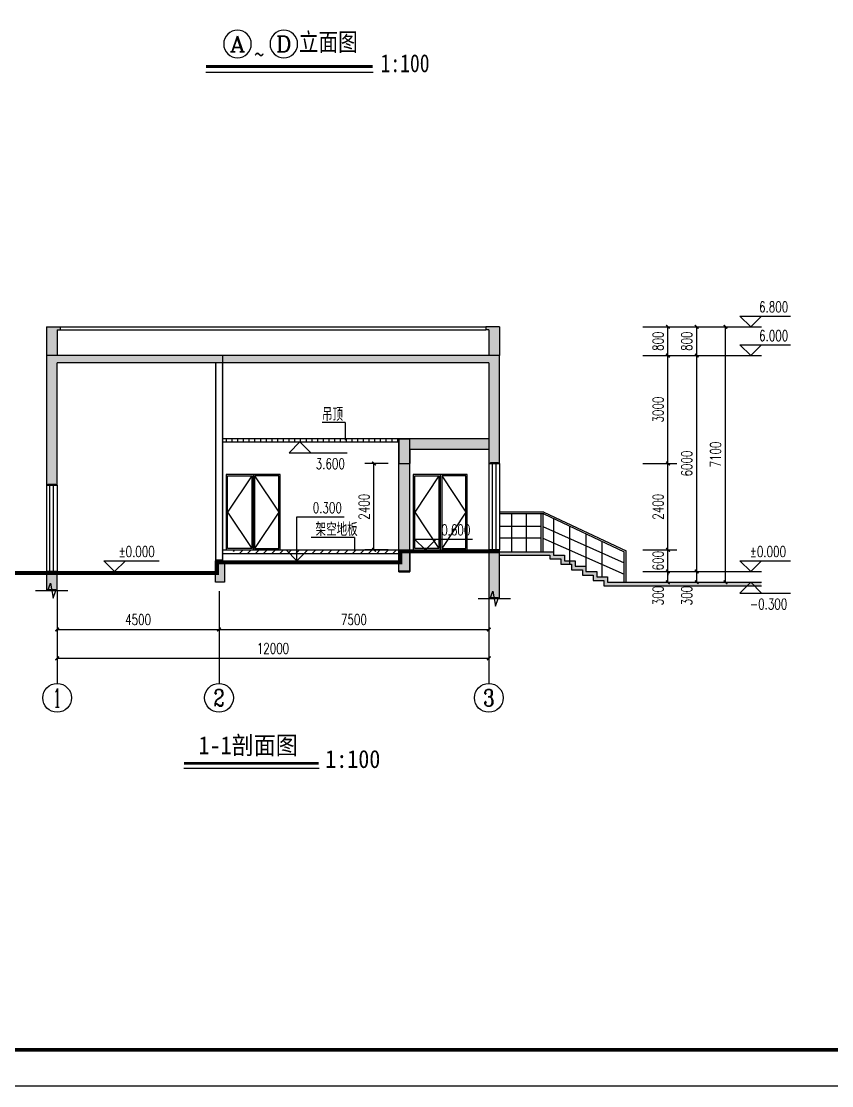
# Model space of a CAD drawing. Extents: x 5066963 to 5185393, y -485691 to -238129.
# Drawn here: x 5113000 to 5135529, y -485691 to -456108 of the extents above; entities that cross this region are included whole.
import ezdxf
from ezdxf.enums import TextEntityAlignment as Align

# ---------------------------------------------------------------- set-up
doc = ezdxf.new("R2010")
doc.units = 0
doc.header["$LTSCALE"] = 1000
doc.header["$MEASUREMENT"] = 0
doc.layers.get('0').update_dxf_attribs({"linetype": 'CONTINUOUS'})
doc.layers.get('Defpoints').update_dxf_attribs({"linetype": 'CONTINUOUS'})
doc.layers.add('_0', color=7, linetype='CONTINUOUS', lineweight=25)
for name, color, linetype in [('AXIS', 3, 'CONTINUOUS'), ('AXIS_TEXT', 7, 'CONTINUOUS'), ('DIM_ELEV', 3, 'CONTINUOUS'), ('DIM_SYMB', 3, 'CONTINUOUS'), ('PUB_DIM', 3, 'CONTINUOUS'), ('PUB_HATCH', 8, 'CONTINUOUS'), ('PUB_TEXT', 7, 'CONTINUOUS'), ('PUB_TITLE', 4, 'CONTINUOUS'), ('PUB_WALL', 9, 'CONTINUOUS'), ('WALL', 2, 'CONTINUOUS'), ('WINDOW', 4, 'CONTINUOUS'), ('剖面', 233, 'CONTINUOUS'), ('图名', 15, 'CONTINUOUS'), ('文字', 11, 'CONTINUOUS')]:
    doc.layers.add(name, color=color, linetype=linetype)
doc.styles.add('_HZTXT', font='txt.shx', dxfattribs={"width": 0.8, "bigfont": 'HZTXT.shx'})
doc.styles.add('_TCH_AXIS', font='COMPLEX', dxfattribs={"bigfont": 'GBCBIG'})
doc.styles.add('_TCH_DIM', font='SIMPLEX', dxfattribs={"bigfont": 'GBCBIG'})
doc.styles.add('_TCH_DIM_T3', font='SIMPLEX', dxfattribs={"width": 0.705882, "bigfont": 'GBCBIG'})
doc.styles.add('COMPLEX', font='COMPLEX')
doc.styles.add('宋体', font='', dxfattribs={"width": 0.7})
doc.styles.get('宋体').set_extended_font_data('SimSun')
doc.dimstyles.new('_TCH_ARCH&&100', dxfattribs={"dimtxt": 297.5, "dimasz": 100, "dimexe": 250, "dimexo": 300, "dimgap": 126.25, "dimtad": 1, "dimdec": 0, "dimzin": 0, "dimdsep": 46, "dimtxsty": '_TCH_DIM_T3', "dimblk": 'ARCHTICK', "dimcen": 0.09, "dimclrt": 7, "dimazin": 2, "dimtfac": 1, "dimtdec": 0, "dimtix": 1, "dimtmove": 2, "dimatfit": 3, "dimfxl": 0, "dimtolj": 1, "dimtzin": 0, "dimarcsym": 0})

# ---------------------------------------------------------------- blocks, each defined once
blk = doc.blocks.new('_ArchTick')
at = {"color": 0, "linetype": 'ByBlock', "const_width": 0.4}
blk.add_lwpolyline([(-0.5, -0.5), (0.5, 0.5)], dxfattribs=at)
blk = doc.blocks.new('*D118')
at = {"layer": 'Defpoints', "color": 0}
for p in [(5129983, -471399), (5130976, -471399), (5129983, -471699)]:
    blk.add_point(p, dxfattribs=at)
at = {"layer": 'PUB_DIM', "color": 0, "lineweight": -2}
for p, q in [((5130283, -471399), (5131226, -471399)), ((5130976, -471699), (5130976, -471399)), ((5130283, -471699), (5131226, -471699))]:
    blk.add_line(p, q, dxfattribs=at)
at = {"layer": 'PUB_DIM', "color": 0, "lineweight": -2, "xscale": 100, "yscale": 100, "zscale": 100}
for p, rotation in [((5130976, -471399), 90), ((5130976, -471699), 270)]:
    blk.add_blockref('_ArchTick', p, dxfattribs=dict(at, rotation=rotation))
at = {"layer": 'PUB_DIM', "color": 7, "insert": (5130701, -472069), "char_height": 297.5, "attachment_point": 5, "rotation": 90, "style": '_TCH_DIM_T3'}
blk.add_mtext('\\A1;300', dxfattribs=at)
blk = doc.blocks.new('*D119')
at = {"layer": 'Defpoints', "color": 0}
for p in [(5129983, -470799), (5130976, -470799), (5129983, -471399)]:
    blk.add_point(p, dxfattribs=at)
at = {"layer": 'PUB_DIM', "color": 0, "lineweight": -2}
for p, q in [((5130283, -470799), (5131226, -470799)), ((5130976, -470799), (5130976, -470699)), ((5130976, -471399), (5130976, -470799)), ((5130283, -471399), (5131226, -471399)), ((5130976, -471399), (5130976, -471499))]:
    blk.add_line(p, q, dxfattribs=at)
at = {"layer": 'PUB_DIM', "color": 0, "lineweight": -2, "xscale": 100, "yscale": 100, "zscale": 100}
for p, rotation in [((5130976, -470799), 270), ((5130976, -471399), 90)]:
    blk.add_blockref('_ArchTick', p, dxfattribs=dict(at, rotation=rotation))
at = {"layer": 'PUB_DIM', "color": 7, "insert": (5130701, -471099), "char_height": 297.5, "attachment_point": 5, "rotation": 90, "style": '_TCH_DIM_T3'}
blk.add_mtext('\\A1;600', dxfattribs=at)
blk = doc.blocks.new('*D120')
at = {"layer": 'Defpoints', "color": 0}
for p in [(5129983, -468399), (5130976, -468399), (5129983, -470799)]:
    blk.add_point(p, dxfattribs=at)
at = {"layer": 'PUB_DIM', "color": 0, "lineweight": -2}
for p, q in [((5130283, -468399), (5131226, -468399)), ((5130976, -470799), (5130976, -468399)), ((5130283, -470799), (5131226, -470799))]:
    blk.add_line(p, q, dxfattribs=at)
at = {"layer": 'PUB_DIM', "color": 0, "lineweight": -2, "xscale": 100, "yscale": 100, "zscale": 100}
for p, rotation in [((5130976, -468399), 90), ((5130976, -470799), 270)]:
    blk.add_blockref('_ArchTick', p, dxfattribs=dict(at, rotation=rotation))
at = {"layer": 'PUB_DIM', "color": 7, "insert": (5130701, -469599), "char_height": 297.5, "attachment_point": 5, "rotation": 90, "style": '_TCH_DIM_T3'}
blk.add_mtext('\\A1;2400', dxfattribs=at)
blk = doc.blocks.new('*D121')
at = {"layer": 'Defpoints', "color": 0}
for p in [(5129983, -465399), (5130976, -465399), (5129983, -468399)]:
    blk.add_point(p, dxfattribs=at)
at = {"layer": 'PUB_DIM', "color": 0, "lineweight": -2}
for p, q in [((5130283, -465399), (5131226, -465399)), ((5130976, -468399), (5130976, -465399)), ((5130283, -468399), (5131226, -468399))]:
    blk.add_line(p, q, dxfattribs=at)
at = {"layer": 'PUB_DIM', "color": 0, "lineweight": -2, "xscale": 100, "yscale": 100, "zscale": 100}
for p, rotation in [((5130976, -465399), 90), ((5130976, -468399), 270)]:
    blk.add_blockref('_ArchTick', p, dxfattribs=dict(at, rotation=rotation))
at = {"layer": 'PUB_DIM', "color": 7, "insert": (5130701, -466899), "char_height": 297.5, "attachment_point": 5, "rotation": 90, "style": '_TCH_DIM_T3'}
blk.add_mtext('\\A1;3000', dxfattribs=at)
blk = doc.blocks.new('*D122')
at = {"layer": 'Defpoints', "color": 0}
for p in [(5129983, -464599), (5130976, -464599), (5129983, -465399)]:
    blk.add_point(p, dxfattribs=at)
at = {"layer": 'PUB_DIM', "color": 0, "lineweight": -2}
for p, q in [((5130283, -464599), (5131226, -464599)), ((5130976, -465399), (5130976, -464599)), ((5130283, -465399), (5131226, -465399))]:
    blk.add_line(p, q, dxfattribs=at)
at = {"layer": 'PUB_DIM', "color": 0, "lineweight": -2, "xscale": 100, "yscale": 100, "zscale": 100}
for p, rotation in [((5130976, -464599), 90), ((5130976, -465399), 270)]:
    blk.add_blockref('_ArchTick', p, dxfattribs=dict(at, rotation=rotation))
at = {"layer": 'PUB_DIM', "color": 7, "insert": (5130701, -464999), "char_height": 297.5, "attachment_point": 5, "rotation": 90, "style": '_TCH_DIM_T3'}
blk.add_mtext('\\A1;800', dxfattribs=at)
blk = doc.blocks.new('*D146')
at = {"layer": 'Defpoints', "color": 0}
for p in [(5129983, -464599), (5132576, -464599), (5129983, -471699)]:
    blk.add_point(p, dxfattribs=at)
at = {"layer": 'PUB_DIM', "color": 0, "lineweight": -2}
for p, q in [((5130283, -464599), (5132826, -464599)), ((5132576, -471699), (5132576, -464599)), ((5130283, -471699), (5132826, -471699))]:
    blk.add_line(p, q, dxfattribs=at)
at = {"layer": 'PUB_DIM', "color": 0, "lineweight": -2, "xscale": 100, "yscale": 100, "zscale": 100}
for p, rotation in [((5132576, -464599), 90), ((5132576, -471699), 270)]:
    blk.add_blockref('_ArchTick', p, dxfattribs=dict(at, rotation=rotation))
at = {"layer": 'PUB_DIM', "color": 7, "insert": (5132301, -468149), "char_height": 297.5, "attachment_point": 5, "rotation": 90, "style": '_TCH_DIM_T3'}
blk.add_mtext('\\A1;7100', dxfattribs=at)
blk = doc.blocks.new('*D147')
at = {"layer": 'Defpoints', "color": 0}
for p in [(5129983, -471399), (5131776, -471399), (5129983, -471699)]:
    blk.add_point(p, dxfattribs=at)
at = {"layer": 'PUB_DIM', "color": 0, "lineweight": -2}
for p, q in [((5130283, -471399), (5132026, -471399)), ((5131776, -471699), (5131776, -471399)), ((5130283, -471699), (5132026, -471699))]:
    blk.add_line(p, q, dxfattribs=at)
at = {"layer": 'PUB_DIM', "color": 0, "lineweight": -2, "xscale": 100, "yscale": 100, "zscale": 100}
for p, rotation in [((5131776, -471399), 90), ((5131776, -471699), 270)]:
    blk.add_blockref('_ArchTick', p, dxfattribs=dict(at, rotation=rotation))
at = {"layer": 'PUB_DIM', "color": 7, "insert": (5131501, -472069), "char_height": 297.5, "attachment_point": 5, "rotation": 90, "style": '_TCH_DIM_T3'}
blk.add_mtext('\\A1;300', dxfattribs=at)
blk = doc.blocks.new('*D148')
at = {"layer": 'Defpoints', "color": 0}
for p in [(5129983, -465399), (5131776, -465399), (5129983, -471399)]:
    blk.add_point(p, dxfattribs=at)
at = {"layer": 'PUB_DIM', "color": 0, "lineweight": -2}
for p, q in [((5130283, -465399), (5132026, -465399)), ((5131776, -471399), (5131776, -465399)), ((5130283, -471399), (5132026, -471399))]:
    blk.add_line(p, q, dxfattribs=at)
at = {"layer": 'PUB_DIM', "color": 0, "lineweight": -2, "xscale": 100, "yscale": 100, "zscale": 100}
for p, rotation in [((5131776, -465399), 90), ((5131776, -471399), 270)]:
    blk.add_blockref('_ArchTick', p, dxfattribs=dict(at, rotation=rotation))
at = {"layer": 'PUB_DIM', "color": 7, "insert": (5131501, -468399), "char_height": 297.5, "attachment_point": 5, "rotation": 90, "style": '_TCH_DIM_T3'}
blk.add_mtext('\\A1;6000', dxfattribs=at)
blk = doc.blocks.new('*D149')
at = {"layer": 'Defpoints', "color": 0}
for p in [(5129983, -464599), (5131776, -464599), (5129983, -465399)]:
    blk.add_point(p, dxfattribs=at)
at = {"layer": 'PUB_DIM', "color": 0, "lineweight": -2}
for p, q in [((5130283, -464599), (5132026, -464599)), ((5131776, -465399), (5131776, -464599)), ((5130283, -465399), (5132026, -465399))]:
    blk.add_line(p, q, dxfattribs=at)
at = {"layer": 'PUB_DIM', "color": 0, "lineweight": -2, "xscale": 100, "yscale": 100, "zscale": 100}
for p, rotation in [((5131776, -464599), 90), ((5131776, -465399), 270)]:
    blk.add_blockref('_ArchTick', p, dxfattribs=dict(at, rotation=rotation))
at = {"layer": 'PUB_DIM', "color": 7, "insert": (5131501, -464999), "char_height": 297.5, "attachment_point": 5, "rotation": 90, "style": '_TCH_DIM_T3'}
blk.add_mtext('\\A1;800', dxfattribs=at)
blk = doc.blocks.new('*D150')
at = {"layer": 'Defpoints', "color": 0}
for p in [(5122804, -468399), (5123498, -468399), (5123498, -470799)]:
    blk.add_point(p, dxfattribs=at)
at = {"layer": 'PUB_DIM', "color": 0, "lineweight": -2}
for p, q in [((5123198, -468399), (5122554, -468399)), ((5122804, -470799), (5122804, -468399)), ((5123198, -470799), (5122554, -470799))]:
    blk.add_line(p, q, dxfattribs=at)
at = {"layer": 'PUB_DIM', "color": 0, "lineweight": -2, "xscale": 100, "yscale": 100, "zscale": 100}
for p, rotation in [((5122804, -468399), 90), ((5122804, -470799), 270)]:
    blk.add_blockref('_ArchTick', p, dxfattribs=dict(at, rotation=rotation))
at = {"layer": 'PUB_DIM', "color": 7, "insert": (5122529, -469599), "char_height": 297.5, "attachment_point": 5, "rotation": 90, "style": '_TCH_DIM_T3'}
blk.add_mtext('\\A1;2400', dxfattribs=at)
blk = doc.blocks.new('$TCHSYS$WIN2D')
for p, q in [((-0.5, 0.5), (0.5, 0.5)), ((-0.5, 0.5), (-0.5, -0.5)), ((0.5, 0.5), (0.5, -0.5)), ((0.5, 0.167), (-0.5, 0.167)), ((0.5, -0.167), (-0.5, -0.167)), ((-0.5, -0.5), (0.5, -0.5))]:
    blk.add_line(p, q)
blk = doc.blocks.new('*D155')
at = {"layer": 'AXIS', "color": 0, "lineweight": -2}
for p, q in [((5113997, -472244), (5113997, -474062)), ((5125997, -472244), (5125997, -474062)), ((5113997, -473812), (5125997, -473812))]:
    blk.add_line(p, q, dxfattribs=at)
at = {"layer": 'Defpoints', "color": 0}
for p in [(5113997, -471944), (5125997, -471944), (5125997, -473812)]:
    blk.add_point(p, dxfattribs=at)
at = {"layer": 'AXIS', "color": 0, "lineweight": -2, "xscale": 100, "yscale": 100, "zscale": 100, "rotation": 180}
blk.add_blockref('_ArchTick', (5113997, -473812), dxfattribs=at)
at = {"layer": 'AXIS', "color": 0, "lineweight": -2, "xscale": 100, "yscale": 100, "zscale": 100}
blk.add_blockref('_ArchTick', (5125997, -473812), dxfattribs=at)
at = {"layer": 'AXIS', "color": 7, "insert": (5119997, -473537), "char_height": 297.5, "attachment_point": 5, "style": '_TCH_DIM_T3'}
blk.add_mtext('\\A1;12000', dxfattribs=at)
blk = doc.blocks.new('*D156')
at = {"layer": 'AXIS', "color": 0, "lineweight": -2}
for p, q in [((5113997, -472244), (5113997, -473262)), ((5118497, -472244), (5118497, -473262)), ((5113997, -473012), (5118497, -473012))]:
    blk.add_line(p, q, dxfattribs=at)
at = {"layer": 'Defpoints', "color": 0}
for p in [(5113997, -471944), (5118497, -471944), (5118497, -473012)]:
    blk.add_point(p, dxfattribs=at)
at = {"layer": 'AXIS', "color": 0, "lineweight": -2, "xscale": 100, "yscale": 100, "zscale": 100, "rotation": 180}
blk.add_blockref('_ArchTick', (5113997, -473012), dxfattribs=at)
at = {"layer": 'AXIS', "color": 0, "lineweight": -2, "xscale": 100, "yscale": 100, "zscale": 100}
blk.add_blockref('_ArchTick', (5118497, -473012), dxfattribs=at)
at = {"layer": 'AXIS', "color": 7, "insert": (5116247, -472737), "char_height": 297.5, "attachment_point": 5, "style": '_TCH_DIM_T3'}
blk.add_mtext('\\A1;4500', dxfattribs=at)
blk = doc.blocks.new('*D157')
at = {"layer": 'AXIS', "color": 0, "lineweight": -2}
for p, q in [((5118497, -472244), (5118497, -473262)), ((5125997, -472244), (5125997, -473262)), ((5118497, -473012), (5125997, -473012))]:
    blk.add_line(p, q, dxfattribs=at)
at = {"layer": 'Defpoints', "color": 0}
for p in [(5118497, -471944), (5125997, -471944), (5125997, -473012)]:
    blk.add_point(p, dxfattribs=at)
at = {"layer": 'AXIS', "color": 0, "lineweight": -2, "xscale": 100, "yscale": 100, "zscale": 100, "rotation": 180}
blk.add_blockref('_ArchTick', (5118497, -473012), dxfattribs=at)
at = {"layer": 'AXIS', "color": 0, "lineweight": -2, "xscale": 100, "yscale": 100, "zscale": 100}
blk.add_blockref('_ArchTick', (5125997, -473012), dxfattribs=at)
at = {"layer": 'AXIS', "color": 7, "insert": (5122247, -472737), "char_height": 297.5, "attachment_point": 5, "style": '_TCH_DIM_T3'}
blk.add_mtext('\\A1;7500', dxfattribs=at)
blk = doc.blocks.new('_AXISO')
blk.add_circle((0, 0), 0.5)
at = {"layer": 'AXIS_TEXT', "style": 'COMPLEX', "width": 1.041667}
blk.add_attdef('A', text='', height=0.56, dxfattribs=at).set_placement((-0.25, -0.28), (0.25, -0.28), align=Align.FIT)

msp = doc.modelspace()

# ---------------------------------------------------------------- hatches: boundary and pattern name
h = msp.add_hatch(color=0)
h.dxf.hatch_style = 1
h.paths.add_polyline_path([(5125997.2, -467699.2), (5123497.5, -467699.2), (5123497.5, -468399.2), (5123797.9, -468399.2), (5123797.9, -467999.2), (5125997.2, -467999.2)])
h = msp.add_hatch(color=0)
h.dxf.hatch_style = 1
h.paths.add_polyline_path([(5123497.5, -471399.2), (5123797.5, -471399.2), (5123797.5, -470799.2), (5123497.5, -470799.2)])
h = msp.add_hatch(color=0)
h.dxf.hatch_style = 1
h.paths.add_polyline_path([(5118647.2, -471099.2), (5118397.2, -471099.2), (5118397.2, -471699.2), (5118647.2, -471699.2)])
at = {"layer": '_0'}
for points in [[(5113697.2, -464599), (5114077.2, -464599), (5114077.2, -464679), (5113997.2, -464679), (5113997.2, -465399), (5113697.2, -465399)], [(5126297.2, -464599), (5125917.2, -464599), (5125917.2, -464679), (5125997.2, -464679), (5125997.2, -465399), (5126297.2, -465399)], [(5133576.4, -471799.2), (5133576.4, -471699.2), (5129297.2, -471699.2), (5129297.2, -471549.2), (5128997.2, -471549.2), (5128997.2, -471399.2), (5128697.2, -471399.2), (5128697.2, -471249.2), (5128397.2, -471249.2), (5128397.2, -471099.2), (5128097.2, -471099.2), (5128097.2, -470949.2), (5127797.2, -470949.2), (5127797.2, -470849.2), (5126297.2, -470849.2), (5126297.2, -470949.2), (5127697.2, -470949.2), (5127697.2, -471049.2), (5127997.2, -471049.2), (5127997.2, -471199.2), (5128297.2, -471199.2), (5128297.2, -471349.2), (5128597.2, -471349.2), (5128597.2, -471499.2), (5128897.2, -471499.2), (5128897.2, -471649.2), (5129197.2, -471649.2), (5129197.2, -471799.2)]]:
    msp.add_hatch(color=0, dxfattribs=at).paths.add_polyline_path(points)
h = msp.add_hatch(dxfattribs=at)
h.set_pattern_fill('ANSI31', color=0, scale=100, angle=45, style=0)
h.set_pattern_definition([(90, (-3944970, 253545.5), (-158.75, 1e-14), [])])
h.paths.add_polyline_path([(5123497.5, -467799.2), (5123497.5, -467699.2), (5118597.2, -467699.2), (5118597.2, -467799.2)])
h = msp.add_hatch(dxfattribs=at)
h.set_pattern_fill('ANSI31', color=0, scale=100, style=0)
h.set_pattern_definition([(45, (-3944970, 253545.5), (-112.2532015, 112.2532015), [])])
h.paths.add_polyline_path([(5123497.5, -470899.2), (5123497.5, -470799.2), (5118897.2, -470799.2), (5118897.2, -470899.2)])
at = {"layer": 'PUB_HATCH'}
for points in [[(5113737.2, -465439), (5113697.2, -465399), (5113697.2, -468999.2), (5113997.2, -468999.2), (5113997.2, -465599), (5113957.2, -465559)], [(5118497.2, -465599), (5118497.2, -465399), (5113697.2, -465399), (5113737.2, -465439), (5113957.2, -465559), (5113997.2, -465599)], [(5126037.2, -465559), (5126257.2, -465439), (5126297.2, -465399), (5118497.2, -465399), (5118497.2, -465599), (5125997.2, -465599)], [(5126037.2, -465559), (5125997.2, -465599), (5125997.2, -468399.2), (5126297.2, -468399.2), (5126297.2, -465399), (5126257.2, -465439)], [(5123497.5, -471404.4), (5123797.5, -471404.4), (5123797.5, -467699.2), (5123497.5, -467699.2)], [(5126297.2, -472151.6), (5126297.2, -470799.2), (5125997.2, -470799.2), (5125997.2, -472151.6)], [(5113997.2, -471924), (5113997.2, -471399.2), (5113697.2, -471399.2), (5113697.2, -471924)]]:
    msp.add_hatch(color=256, dxfattribs=at).paths.add_polyline_path(points)
at = {"layer": 'PUB_WALL'}
for color, points in [(256, [(5113697.2, -465399), (5113697.2, -468999.2), (5113737.2, -468959.2), (5113737.2, -465439)]), (0, [(5118497.2, -465399), (5113697.2, -465399), (5113737.2, -465439), (5118497.2, -465439)]), (256, [(5113997.2, -468999.2), (5113997.2, -465599), (5113957.2, -465559), (5113957.2, -468959.2)]), (0, [(5118497.2, -465599), (5113997.2, -465599), (5113957.2, -465559), (5118497.2, -465559)]), (0, [(5118397.2, -465599), (5118397.2, -471099.2), (5118437.2, -471099.2), (5118437.2, -465599)]), (0, [(5126297.2, -465399), (5118497.2, -465399), (5118497.2, -465439), (5126257.2, -465439)]), (0, [(5125997.2, -465599), (5118497.2, -465599), (5118497.2, -465559), (5126037.2, -465559)]), (0, [(5118597.2, -465599), (5118597.2, -471099.2), (5118557.2, -471099.2), (5118557.2, -465599)]), (256, [(5125997.2, -465599), (5125997.2, -468399.2), (5126037.2, -468359.2), (5126037.2, -465559)]), (256, [(5126297.2, -468399.2), (5126297.2, -465399), (5126257.2, -465439), (5126257.2, -468359.2)]), (256, [(5123497.5, -471404.4), (5123497.5, -467699.2), (5123537.5, -467699.2), (5123537.5, -471404.4)]), (256, [(5123497.5, -467699.2), (5123797.5, -467699.2), (5123797.5, -467739.2), (5123497.5, -467739.2)]), (256, [(5123797.5, -471404.4), (5123797.5, -467699.2), (5123757.5, -467699.2), (5123757.5, -471404.4)]), (256, [(5125997.2, -468399.2), (5126297.2, -468399.2), (5126257.2, -468359.2), (5126037.2, -468359.2)]), (256, [(5113697.2, -468999.2), (5113997.2, -468999.2), (5113957.2, -468959.2), (5113737.2, -468959.2)]), (256, [(5126297.2, -470799.2), (5125997.2, -470799.2), (5126037.2, -470839.2), (5126257.2, -470839.2)]), (256, [(5125997.2, -470799.2), (5125997.2, -472151.6), (5126037.2, -472111.6), (5126037.2, -470839.2)]), (256, [(5126297.2, -472151.6), (5126297.2, -470799.2), (5126257.2, -470839.2), (5126257.2, -472111.6)]), (0, [(5118597.2, -471099.2), (5118397.2, -471099.2), (5118397.2, -471059.2), (5118597.2, -471059.2)]), (256, [(5113997.2, -471399.2), (5113697.2, -471399.2), (5113737.2, -471439.2), (5113957.2, -471439.2)]), (256, [(5113697.2, -471399.2), (5113697.2, -471924), (5113737.2, -471884), (5113737.2, -471439.2)]), (256, [(5113997.2, -471924), (5113997.2, -471399.2), (5113957.2, -471439.2), (5113957.2, -471884)]), (256, [(5123497.5, -471404.4), (5123797.5, -471404.4), (5123797.5, -471364.4), (5123497.5, -471364.4)]), (256, [(5113697.2, -471924), (5113997.2, -471924), (5113957.2, -471884), (5113737.2, -471884)]), (256, [(5125997.2, -472151.6), (5126297.2, -472151.6), (5126257.2, -472111.6), (5126037.2, -472111.6)])]:
    msp.add_hatch(color=color, dxfattribs=at).paths.add_polyline_path(points)

# ---------------------------------------------------------------- linework, layer by layer
at = {"color": 0}
msp.add_line((5123497.5, -468399.2), (5123797.9, -468399.2), dxfattribs=at)
at = {"color": 8}
for p, q in [((5127530.6, -469749.2), (5126297.2, -469749.2)), ((5127530.6, -469749.2), (5129819.9, -470824.3)), ((5127530.7, -469799.2), (5126297.2, -469799.2)), ((5126641.5, -470849.2), (5126641.5, -469799.2)), ((5127044.3, -470849.2), (5127044.3, -469799.2)), ((5127447.2, -469799.2), (5127447.2, -470849.2)), ((5127497.2, -469799.2), (5127497.2, -470849.2)), ((5127530.7, -469799.2), (5129759.9, -470849.4)), ((5127806, -470949.2), (5127806, -469928.9)), ((5127447.2, -470153.5), (5126297.2, -470153.5)), ((5127497.2, -470153.5), (5129759.9, -471154.5)), ((5128250.2, -471199.2), (5128250.2, -470138.2)), ((5128701.1, -471306.4), (5128701.1, -470350.6)), ((5127447.2, -470474.4), (5126297.2, -470474.4)), ((5127497.2, -470474.4), (5129759.9, -471475.4)), ((5129152, -471549.2), (5129152, -470563)), ((5129759.9, -471699.2), (5129759.9, -470849.4)), ((5129819.9, -471699.2), (5129819.9, -470824.3))]:
    msp.add_line(p, q, dxfattribs=at)
msp.add_line((5127447.2, -469799.2), (5127447.2, -470849.2))
at = {"color": 0, "const_width": 100}
msp.add_lwpolyline([(5107716.5, -471749.2), (5111947.2, -471749.2), (5111947.2, -471599.2), (5112247.2, -471599.2), (5112247.2, -471449.2), (5118447.2, -471449.2), (5118447.2, -471149.2), (5123547.5, -471149.2), (5123547.5, -470849.2), (5126297.2, -470849.2)], dxfattribs=at)
at = {"color": 0}
for points in [[(5107716.5, -471699.2), (5111897.2, -471699.2), (5111897.2, -471549.2), (5112197.2, -471549.2), (5112197.2, -471399.2), (5118397.2, -471399.2), (5118397.2, -471099.2), (5123497.5, -471099.2), (5123497.5, -470799.2), (5126297.2, -470799.2)], [(5123497.5, -470799.2), (5123797.5, -470799.2), (5123797.5, -471399.2), (5123497.5, -471399.2), (5123497.5, -470799.2)], [(5118397.2, -471099.2), (5118647.2, -471099.2), (5118647.2, -471699.2), (5118397.2, -471699.2), (5118397.2, -471099.2)]]:
    msp.add_lwpolyline(points, dxfattribs=at)
at = {"layer": '_0', "color": 0}
for p, q in [((5114077.2, -464599), (5125917.2, -464599)), ((5114077.2, -464679), (5125917.2, -464679)), ((5118597.2, -465399), (5118597.2, -467699.2)), ((5118597.2, -467699.2), (5123497.5, -467699.2)), ((5123497.5, -467699.2), (5125997.5, -467699.2)), ((5118597.2, -467799.2), (5118597.2, -470799.2)), ((5118597.2, -467799.2), (5123497.5, -467799.2)), ((5123797.9, -467999.2), (5125997.5, -467999.2)), ((5118597.2, -470799.2), (5123897.2, -470799.2)), ((5118597.2, -470899.2), (5118597.2, -471099.2)), ((5118597.2, -470899.2), (5123497.5, -470899.2)), ((5124097.2, -470799.2), (5125997.2, -470799.2))]:
    msp.add_line(p, q, dxfattribs=at)
for points in [[(5126297.2, -470849.2), (5127797.2, -470849.2), (5127797.2, -470949.2), (5128097.2, -470949.2), (5128097.2, -471099.2), (5128397.2, -471099.2), (5128397.2, -471249.2), (5128697.2, -471249.2), (5128697.2, -471399.2), (5128997.2, -471399.2), (5128997.2, -471549.2), (5129297.2, -471549.2), (5129297.2, -471699.2), (5133576.4, -471699.2)], [(5126297.2, -470949.2), (5127697.2, -470949.2), (5127697.2, -471049.2), (5127997.2, -471049.2), (5127997.2, -471199.2), (5128297.2, -471199.2), (5128297.2, -471349.2), (5128597.2, -471349.2), (5128597.2, -471499.2), (5128897.2, -471499.2), (5128897.2, -471649.2), (5129197.2, -471649.2), (5129197.2, -471799.2), (5133576.4, -471799.2)], [(5112197.2, -471549.2), (5112197.2, -471399.2), (5113697.2, -471399.2)]]:
    msp.add_lwpolyline(points, dxfattribs=at)
at = {"layer": 'AXIS', "color": 0}
for p, q in [((5113997.2, -471944.2), (5113997.2, -474512.3)), ((5118497.2, -471944.2), (5118497.2, -474512.3)), ((5125997.2, -471944.2), (5125997.2, -474512.3))]:
    msp.add_line(p, q, dxfattribs=at)
at = {"layer": 'DIM_ELEV'}
for p, q in [((5133276.4, -464599), (5132976.4, -464299)), ((5132976.4, -464299), (5134380.4, -464299)), ((5133276.4, -464599), (5133576.4, -464299)), ((5131679.1, -464599), (5133576.4, -464599)), ((5133276.4, -465399), (5132976.4, -465099)), ((5132976.4, -465099), (5134380.4, -465099)), ((5133276.4, -465399), (5133576.4, -465099)), ((5131679.1, -465399), (5133576.4, -465399)), ((5126095.7, -470849.2), (5127095.7, -470849.2)), ((5133276.4, -471399.2), (5132976.4, -471099.2)), ((5132976.4, -471099.2), (5134380.4, -471099.2)), ((5133276.4, -471399.2), (5133576.4, -471099.2)), ((5131679.1, -471399.2), (5133576.4, -471399.2)), ((5131679.1, -471699.2), (5133576.4, -471699.2)), ((5133276.4, -471699.2), (5132976.4, -471999.2)), ((5133276.4, -471699.2), (5133576.4, -471999.2)), ((5132976.4, -471999.2), (5134380.4, -471999.2))]:
    msp.add_line(p, q, dxfattribs=at)
at = {"layer": 'DIM_ELEV', "color": 0}
for p, q in [((5120746.4, -467799.2), (5120446.4, -468099.2)), ((5120746.4, -467799.2), (5121046.4, -468099.2)), ((5120446.4, -468099.2), (5122056.3, -468099.2)), ((5120663, -471099.2), (5120663, -469882.4)), ((5120663, -469882.4), (5121973, -469882.4)), ((5124232.9, -470799.2), (5123932.9, -470499.2)), ((5123932.9, -470499.2), (5125542.9, -470499.2)), ((5124232.9, -470799.2), (5124532.9, -470499.2)), ((5120663, -471099.2), (5120363, -470799.2)), ((5120363, -470799.2), (5120963, -470799.2)), ((5120663, -471099.2), (5120963, -470799.2)), ((5115592.7, -471399.2), (5115292.7, -471099.2)), ((5115292.7, -471099.2), (5116832.9, -471099.2)), ((5115592.7, -471399.2), (5115892.7, -471099.2))]:
    msp.add_line(p, q, dxfattribs=at)
at = {"layer": 'DIM_SYMB', "color": 0}
for points in [[(5113397.2, -471929.4), (5113734.7, -471929.4), (5113811.1, -471719.4), (5113885.2, -472139.4), (5113959.7, -471929.4), (5114297.2, -471929.4)], [(5125697.2, -472151.6), (5126034.7, -472151.6), (5126111.1, -471941.6), (5126185.2, -472361.6), (5126259.7, -472151.6), (5126597.2, -472151.6)]]:
    msp.add_lwpolyline(points, dxfattribs=at)
at = {"layer": 'PUB_TITLE', "color": 4}
msp.add_lwpolyline([(5095824.1, -485690.7), (5179924.1, -485690.7), (5179924.1, -426290.7), (5095824.1, -426290.7)], close=True, dxfattribs=at)
at = {"layer": 'PUB_TITLE', "color": 4, "const_width": 100}
msp.add_lwpolyline([(5098324.1, -484690.7), (5178924.1, -484690.7), (5178924.1, -427290.7), (5098324.1, -427290.7)], close=True, dxfattribs=at)
at = {"layer": 'WALL'}
for p, q in [((5113697.2, -465399), (5113697.2, -468999.2)), ((5113997.2, -468999.2), (5113997.2, -465599)), ((5125997.2, -465599), (5125997.2, -468399.2)), ((5126297.2, -468399.2), (5126297.2, -465399)), ((5123497.5, -471404.4), (5123497.5, -467699.2)), ((5123497.5, -467699.2), (5123797.5, -467699.2)), ((5123797.5, -471404.4), (5123797.5, -467699.2)), ((5125997.2, -468399.2), (5126297.2, -468399.2)), ((5113697.2, -468999.2), (5113997.2, -468999.2)), ((5126297.2, -470799.2), (5125997.2, -470799.2)), ((5125997.2, -470799.2), (5125997.2, -472151.6)), ((5126297.2, -472151.6), (5126297.2, -470799.2)), ((5113997.2, -471399.2), (5113697.2, -471399.2)), ((5113697.2, -471399.2), (5113697.2, -471924)), ((5113997.2, -471924), (5113997.2, -471399.2)), ((5123497.5, -471404.4), (5123797.5, -471404.4)), ((5113697.2, -471924), (5113997.2, -471924)), ((5125997.2, -472151.6), (5126297.2, -472151.6))]:
    msp.add_line(p, q, dxfattribs=at)
at = {"layer": 'WALL', "color": 0}
for p, q in [((5118497.2, -465399), (5113697.2, -465399)), ((5118497.2, -465599), (5113997.2, -465599)), ((5118397.2, -465599), (5118397.2, -471099.2)), ((5126297.2, -465399), (5118497.2, -465399)), ((5125997.2, -465599), (5118497.2, -465599)), ((5118597.2, -465599), (5118597.2, -471099.2)), ((5118597.2, -471099.2), (5118397.2, -471099.2))]:
    msp.add_line(p, q, dxfattribs=at)
at = {"layer": 'WINDOW'}
for p, q in [((5119447.2, -468699.2), (5119447.2, -470799.2)), ((5119447.2, -468699.2), (5119447.2, -470799.2)), ((5124647.2, -468699.2), (5124647.2, -470799.2)), ((5124647.2, -468699.2), (5124647.2, -470799.2))]:
    msp.add_line(p, q, dxfattribs=at)
for points in [[(5120197.2, -470799.2), (5120197.2, -468699.2), (5118697.2, -468699.2), (5118697.2, -470799.2)], [(5119407.2, -468739.2), (5118737.2, -469749.2), (5119407.2, -470759.2)], [(5119487.2, -468739.2), (5120157.2, -469749.2), (5119487.2, -470759.2)], [(5125397.2, -470799.2), (5125397.2, -468699.2), (5123897.2, -468699.2), (5123897.2, -470799.2)], [(5124607.2, -468739.2), (5123937.2, -469749.2), (5124607.2, -470759.2)], [(5124687.2, -468739.2), (5125357.2, -469749.2), (5124687.2, -470759.2)]]:
    msp.add_lwpolyline(points, dxfattribs=at)
for points in [[(5118737.2, -468739.2), (5119407.2, -468739.2), (5119407.2, -470759.2), (5118737.2, -470759.2)], [(5120157.2, -468739.2), (5119487.2, -468739.2), (5119487.2, -470759.2), (5120157.2, -470759.2)], [(5123937.2, -468739.2), (5124607.2, -468739.2), (5124607.2, -470759.2), (5123937.2, -470759.2)], [(5125357.2, -468739.2), (5124687.2, -468739.2), (5124687.2, -470759.2), (5125357.2, -470759.2)]]:
    msp.add_lwpolyline(points, close=True, dxfattribs=at)
at = {"layer": '剖面'}
for p, q in [((5113697.2, -464599), (5114077.2, -464599)), ((5113697.2, -464599), (5113697.2, -465399)), ((5113997.2, -464679), (5114077.2, -464679)), ((5113997.2, -464679), (5113997.2, -465399)), ((5114077.2, -464599), (5114077.2, -464679)), ((5126297.2, -464599), (5125917.2, -464599)), ((5125917.2, -464599), (5125917.2, -464679)), ((5125997.2, -464679), (5125917.2, -464679)), ((5125997.2, -464679), (5125997.2, -465399)), ((5126297.2, -464599), (5126297.2, -465399)), ((5123497.5, -467699.2), (5123497.5, -468399.2)), ((5123797.9, -467999.2), (5123797.9, -468399.2))]:
    msp.add_line(p, q, dxfattribs=at)
at = {"layer": '图名'}
for p, q in [((5118127.6, -457526.4), (5122784.3, -457526.4)), ((5117517.4, -476863.4), (5121280.5, -476863.4))]:
    msp.add_line(p, q, dxfattribs=at)
for points, const_width in [([(5118139.4, -457366.7), (5122772.5, -457366.7)], 84), ([(5117527.2, -476730.3), (5121270.7, -476730.3)], 70)]:
    msp.add_lwpolyline(points, dxfattribs=dict(at, const_width=const_width))
at = {"layer": '文字'}
for p, q in [((5122003.8, -467256.7), (5121366.6, -467256.7)), ((5122003.8, -467256.7), (5122003.8, -467753.7)), ((5122261.7, -470454.8), (5121054.4, -470454.8)), ((5122261.7, -470454.8), (5122261.7, -470833.4))]:
    msp.add_line(p, q, dxfattribs=at)

# ---------------------------------------------------------------- block references
at = {"layer": 'AXIS'}
ref = msp.add_blockref('_AXISO', (5119010.7, -456739.6), dxfattribs=dict(at, xscale=-768, yscale=768, zscale=768))
ref.add_attrib('A', 'A', dxfattribs={"layer": 'AXIS_TEXT', "height": 434.4, "style": '_TCH_AXIS', "width": 1.166667}).set_placement((5118793.5, -456956.8), (5119227.9, -456956.8), align=Align.FIT)
ref = msp.add_blockref('_AXISO', (5120298.9, -456739.6), dxfattribs=dict(at, xscale=-768, yscale=768, zscale=768))
ref.add_attrib('A', 'D', dxfattribs={"layer": 'AXIS_TEXT', "height": 434.4, "style": '_TCH_AXIS', "width": 1.235294}).set_placement((5120081.7, -456956.8), (5120516.2, -456956.8), align=Align.FIT)
at = {"layer": 'AXIS', "color": 0}
ref = msp.add_blockref('_AXISO', (5113997.2, -474912.3), dxfattribs=dict(at, xscale=800, yscale=800, zscale=800))
ref.add_attrib('A', '1', dxfattribs={"layer": 'AXIS_TEXT', "color": 0, "height": 514.7, "style": '_TCH_AXIS'}).set_placement((5113886.9, -475169.7), (5114107.5, -475169.7), align=Align.FIT)
ref = msp.add_blockref('_AXISO', (5118497.2, -474912.3), dxfattribs=dict(at, xscale=800, yscale=800, zscale=800))
ref.add_attrib('A', '2', dxfattribs={"layer": 'AXIS_TEXT', "color": 0, "height": 465.9, "style": '_TCH_AXIS'}).set_placement((5118341.9, -475145.3), (5118652.5, -475145.3), align=Align.FIT)
ref = msp.add_blockref('_AXISO', (5125997.2, -474912.3), dxfattribs=dict(at, xscale=800, yscale=800, zscale=800))
ref.add_attrib('A', '3', dxfattribs={"layer": 'AXIS_TEXT', "color": 0, "height": 465.9, "style": '_TCH_AXIS'}).set_placement((5125841.9, -475145.3), (5126152.5, -475145.3), align=Align.FIT)
at = {"layer": 'WINDOW', "color": 0}
for p, xscale, yscale, zscale, rotation in [((5126147.2, -469599.2), -2400, 300, -2400, 90), ((5113847.2, -470199.2), 2400, -300, 2400, 270)]:
    msp.add_blockref('$TCHSYS$WIN2D', p, dxfattribs=dict(at, xscale=xscale, yscale=yscale, zscale=zscale, rotation=rotation))

# ---------------------------------------------------------------- texts
at = {"layer": 'PUB_DIM', "style": '_HZTXT', "width": 0.8}
for s, p in [('吊顶', (5121359.5, -467214.6)), (' 架空地板', (5120920.1, -470412.7))]:
    msp.add_text(s, height=365.69, dxfattribs=at).set_placement(p)
at = {"layer": 'PUB_TEXT', "style": '_TCH_DIM', "width": 0.705882}
for s, p in [('6.800', (5133510.4, -464194)), ('6.000', (5133510.4, -464994)), ('%%P0.000', (5133250.4, -470994.2)), ('-0.300', (5133250.4, -472454.2))]:
    msp.add_text(s, height=297.5, dxfattribs=at).set_placement(p)
at = {"layer": 'PUB_TEXT', "color": 0, "style": '_TCH_DIM', "width": 0.705882}
for s, p in [('3.600', (5121186.3, -468554.2)), ('0.300', (5121103, -469777.4)), ('0.600', (5124672.9, -470394.2)), ('%%P0.000', (5115702.9, -470994.2))]:
    msp.add_text(s, height=297.5, dxfattribs=at).set_placement(p)
at = {"layer": '图名', "style": '宋体'}
for s, width, p in [('立面图', 0.8, (5120717.2, -456933.7)), ('~', 0.8, (5119479.1, -457281)), ('1:100', 0.8, (5122988.4, -457522.8)), ('1-1剖面图', 0.9, (5117927.3, -476477.9)), ('1:100', 0.9, (5121450.5, -476860.3))]:
    msp.add_text(s, height=500, dxfattribs=dict(at, width=width)).set_placement(p)

# ---------------------------------------------------------------- dimensions: what is measured, and where the dimension line sits
at = {"layer": 'AXIS', "color": 0}
for p1, p2, distance, picture, middle in [((5113997.2, -471944.2), (5125997.2, -471944.2), -1868.1, '*D155', (5119997.2, -473537.3)), ((5113997.2, -471944.2), (5118497.2, -471944.2), -1068.1, '*D156', (5116247.2, -472737.3)), ((5118497.2, -471944.2), (5125997.2, -471944.2), -1068.1, '*D157', (5122247.2, -472737.3))]:
    dim = msp.add_aligned_dim(p1=p1, p2=p2, distance=distance, dimstyle='_TCH_ARCH&&100', dxfattribs=at)
    dim.commit()
    dim.dimension.update_dxf_attribs({"geometry": picture, "text_midpoint": middle})
at = {"layer": 'PUB_DIM'}
for p1, p2, distance, picture, middle in [((5129982.6, -465399), (5129982.6, -464599), -993.8, '*D122', (5130701.4, -464999)), ((5129982.6, -471699.2), (5129982.6, -464599), -2593.8, '*D146', (5132301.4, -468149.1)), ((5129982.6, -465399), (5129982.6, -464599), -1793.8, '*D149', (5131501.4, -464999)), ((5129982.6, -468399.2), (5129982.6, -465399), -993.8, '*D121', (5130701.4, -466899.1)), ((5129982.6, -471399.2), (5129982.6, -465399), -1793.8, '*D148', (5131501.4, -468399.1)), ((5129982.6, -470799.2), (5129982.6, -468399.2), -993.8, '*D120', (5130701.4, -469599.2)), ((5129982.6, -471399.2), (5129982.6, -470799.2), -993.8, '*D119', (5130701.4, -471099.2))]:
    dim = msp.add_aligned_dim(p1=p1, p2=p2, distance=distance, dimstyle='_TCH_ARCH&&100', dxfattribs=at)
    dim.commit()
    dim.dimension.update_dxf_attribs({"geometry": picture, "text_midpoint": middle})
at = {"layer": 'PUB_DIM', "color": 0}
dim = msp.add_aligned_dim(p1=(5123497.5, -470799.2), p2=(5123497.5, -468399.2), distance=693.7, dimstyle='_TCH_ARCH&&100', dxfattribs=at)
dim.commit()
dim.dimension.update_dxf_attribs({"geometry": '*D150', "text_midpoint": (5122528.8, -469599.2)})
at = {"layer": 'PUB_DIM'}
for base, picture, middle in [((5130976.4, -471399.2), '*D118', (5130701.4, -472069.2)), ((5131776.4, -471399.2), '*D147', (5131501.4, -472069.2))]:
    dim = msp.add_linear_dim(base=base, p1=(5129982.6, -471699.2), p2=(5129982.6, -471399.2), angle=90, dimstyle='_TCH_ARCH&&100', dxfattribs=at)
    dim.commit()
    dim.dimension.update_dxf_attribs({"geometry": picture, "text_midpoint": middle, "dimtype": 129})

doc.saveas('drawing.dxf')
